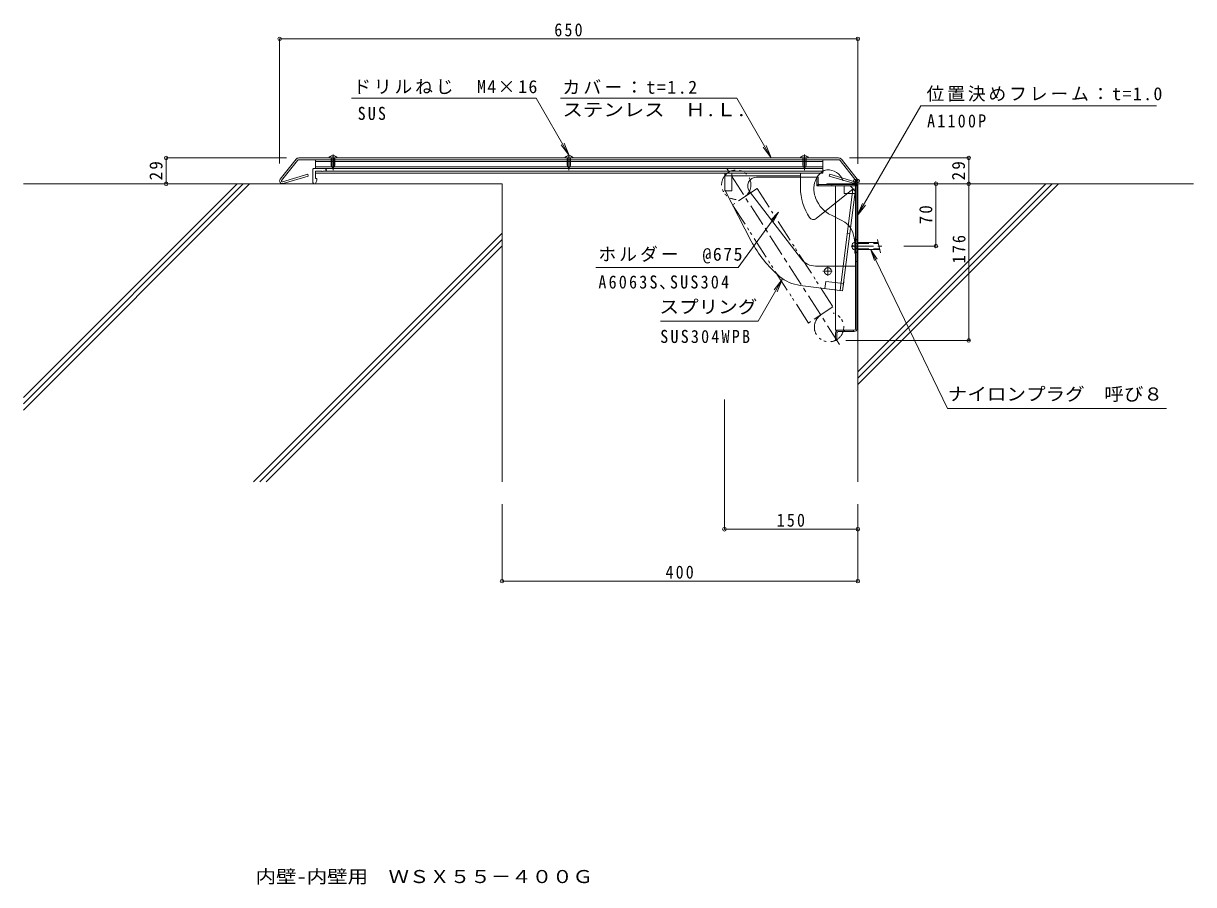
# Model space of a CAD drawing. Units: millimetres at full size, sheet at 1:5. Extents: x -631 to 684, y -677 to 291.
import ezdxf
from ezdxf.enums import TextEntityAlignment as Align

# ---------------------------------------------------------------- set-up
doc = ezdxf.new("R2010")
doc.units = ezdxf.units.MM
doc.header["$LTSCALE"] = 5
doc.header["$PDMODE"] = 32
doc.header["$PDSIZE"] = 4
for name, pattern in [('CHAIN1', [8, 5, -1, 1, -1]), ('CHAIN2', [12, 9, -1, 1, -1]), ('DASHED1', [1.8, 1.2, -0.6]), ('DASHED2', [3, 2, -1]), ('DASHED3', [4, 3, -1]), ('DOUBLE_CHAIN1', [8.8, 5, -1, 0.6, -0.6, 0.6, -1])]:
    doc.linetypes.add(name, pattern=pattern)
for name, color, linetype, lineweight in [('A-0', 2, 'Continuous', 9), ('A-1', 2, 'Continuous', 9), ('A-4', 7, 'Continuous', 9), ('A-5', 7, 'Continuous', 9), ('A-6', 6, 'Continuous', 5), ('A-D', 2, 'Continuous', 9), ('A-E', 2, 'Continuous', 9), ('A-F', 2, 'Continuous', 9)]:
    doc.layers.add(name, color=color, linetype=linetype, lineweight=lineweight)
doc.layers.add('F-5_F-5ﾚｲﾔ', color=2, linetype='Continuous')
doc.styles.add('ＭＳ ゴシック', font='')
doc.styles.get('ＭＳ ゴシック').set_extended_font_data('MS Gothic')

msp = doc.modelspace()

# ---------------------------------------------------------------- linework, layer by layer
at = {"layer": 'A-0'}
msp.add_line((306.929, 108.802), (306.929, -0.774), dxfattribs=at)
at = {"layer": 'A-1'}
for p, q in [((-302.571, 127.802), (-302.571, 137.802)), ((267.429, 135.802), (-302.571, 135.802)), ((267.429, 122.802), (267.429, 137.802)), ((-305.071, 127.802), (-292.071, 127.802)), ((267.429, 127.802), (-303.571, 127.802)), ((267.429, 129.802), (-302.571, 129.802)), ((-295.571, 124.802), (-302.571, 124.802)), ((-302.571, 116.802), (-302.571, 124.802)), ((-295.571, 124.802), (-302.571, 124.802)), ((267.429, 122.802), (-302.571, 122.802)), ((-295.473, 124.537), (-295.67, 124.763)), ((-295.571, 124.625), (-295.571, 124.802)), ((-295.281, 124.446), (-294.571, 124.802)), ((-292.071, 124.802), (-294.571, 124.802)), ((267.507, 124.802), (-294.571, 124.802)), ((-303.689, 110.802), (-304.071, 110.802)), ((-301.371, 116.802), (-302.571, 116.802)), ((-302.251, 111.873), (-301.371, 114.825)), ((-301.371, 116.802), (-301.371, 114.825))]:
    msp.add_line(p, q, dxfattribs=at)
at = {"layer": 'A-1', "color": 5, "lineweight": 5}
for p, q in [((263.929, 109.802), (305.929, 109.802)), ((305.929, 106.802), (305.929, -52.198))]:
    msp.add_line(p, q, dxfattribs=at)
at = {"layer": 'A-1', "color": 6, "lineweight": 5}
for p, q in [((304.929, 110.802), (274.929, 110.802)), ((305.929, 109.802), (305.929, 22.002))]:
    msp.add_line(p, q, dxfattribs=at)
at = {"layer": 'A-1'}
for centre, radius, start, end in [((-305.071, 127.302), 0.5, 90, 180), ((-295.371, 124.625), 0.2, 180, 296.56505), ((-292.071, 126.302), 1.5, 270, 90), ((-304.071, 112.302), 1.5, 180, 270), ((-303.689, 112.302), 1.5, 270, 343.39296)]:
    msp.add_arc(centre, radius, start, end, dxfattribs=at)
at = {"layer": 'A-4'}
for p, q in [((306.929, 273.617), (-343.071, 273.617)), ((-343.071, 273.617), (-343.071, 133.731)), ((306.929, 273.617), (306.929, 133.312)), ((-54.769, 206.888), (-262.432, 206.888)), ((170.835, 206.888), (-27.307, 206.888)), ((306.251, 74.898), (377.598, 198.475)), ((642.528, 198.475), (377.598, 198.475)), ((-17.635, 142.569), (-23.375, 156.427)), ((209.486, 139.941), (203.746, 153.799)), ((-470.597, 110.802), (-470.597, 139.802)), ((-470.597, 139.802), (-335.511, 139.802)), ((431.536, 139.802), (297.406, 139.802)), ((157.398, 119.802), (242.413, 119.802)), ((242.413, 119.802), (242.413, 122.802)), ((242.413, 119.802), (242.413, 106.412)), ((394.78, 110.802), (394.78, 40.802)), ((457.334, 110.802), (425.972, 110.802)), ((157.964, 102.326), (187.116, 46.358)), ((260, 71.664), (301.653, 104.992)), ((303.309, 99.779), (300.595, 100.258)), ((304.177, 104.703), (301.219, 105.225)), ((301.653, 104.992), (304.174, 104.675)), ((306.251, 74.898), (311.991, 88.756)), ((306.251, 74.898), (315.382, 86.799)), ((294.962, 55.44), (297.938, 55.066)), ((394.78, 40.802), (358.804, 40.802)), ((172.349, 16.589), (12.456, 16.589)), ((221.953, 3.373), (212.822, -8.527)), ((289.842, -9.349), (242.217, -3.363)), ((194.754, -43.737), (85.108, -43.737)), ((433.036, -65.198), (293.429, -65.198)), ((156.929, -277.364), (156.929, -131.597)), ((653.825, -141.748), (407.686, -141.748)), ((-93.055, -335.703), (-93.055, -249.144)), ((306.929, -335.703), (306.929, -249.144)), ((156.929, -277.364), (306.929, -277.364)), ((306.929, -335.703), (-93.055, -335.703))]:
    msp.add_line(p, q, dxfattribs=at)
at = {"layer": 'A-4', "color": 3}
for p, q in [((-323.008, 137.047), (-340.853, 114.612)), ((-321.443, 139.802), (285.301, 139.802)), ((286.866, 137.047), (304.712, 114.612)), ((-339.787, 113.031), (-311.413, 121.436)), ((-310.845, 119.518), (-311.436, 121.514)), ((165.398, 122.802), (165.398, 102.802)), ((274.703, 119.518), (275.271, 121.436)), ((303.645, 113.031), (275.271, 121.436)), ((193.025, 118.302), (260.929, 118.302)), ((260.929, 118.302), (260.929, 108.302)), ((262.679, 108.302), (260.929, 108.302)), ((277.679, 109.802), (262.679, 109.802)), ((262.679, 109.802), (262.679, 108.302)), ((277.679, 109.802), (277.679, 108.302)), ((298.429, 108.302), (277.679, 108.302)), ((304.429, 102.302), (298.429, 108.302)), ((185.089, 102.217), (243.425, 26.133)), ((304.429, 102.302), (304.429, 38.302)), ((304.429, 48.052), (305.929, 48.052)), ((305.929, 38.302), (304.429, 38.302)), ((304.429, 33.552), (305.929, 33.552)), ((259.297, 18.302), (304.429, 18.302)), ((304.429, 18.302), (304.429, 23.302)), ((269.998, -6.855), (270.996, 1.082)), ((270.996, 1.082), (290.84, -1.412)), ((291.089, 0.573), (289.842, -9.349)), ((289.842, -9.349), (274.959, -7.479))]:
    msp.add_line(p, q, dxfattribs=at)
at = {"layer": 'A-4', "linetype": 'DASHED1'}
msp.add_line((157.398, 119.802), (242.413, 119.802), dxfattribs=at)
at = {"layer": 'A-4', "color": 5, "lineweight": 5}
for p, q in [((260.929, 118.302), (260.929, 111.302)), ((262.429, 118.302), (260.929, 118.302)), ((262.429, 118.302), (262.429, 111.302)), ((304.429, 108.302), (263.929, 108.302)), ((281.929, 108.302), (281.929, -53.698)), ((291.429, 108.302), (291.429, 99.802)), ((304.429, -52.198), (304.429, 108.302)), ((304.429, 99.802), (291.429, 99.802)), ((305.929, 47.802), (304.429, 47.802)), ((305.929, 33.802), (304.429, 33.802)), ((281.929, -53.698), (302.929, -53.698)), ((281.929, -56.698), (281.929, -65.198)), ((281.929, -65.198), (283.429, -65.198)), ((283.429, -56.698), (283.429, -65.198)), ((284.929, -55.198), (302.929, -55.198))]:
    msp.add_line(p, q, dxfattribs=at)
at = {"layer": 'A-4', "color": 6, "lineweight": 5}
for p, q in [((302.929, 110.802), (271.929, 110.802)), ((271.929, 110.802), (271.929, 109.802)), ((304.929, 109.802), (274.929, 109.802)), ((305.929, 24.802), (306.929, 24.802))]:
    msp.add_line(p, q, dxfattribs=at)
at = {"layer": 'A-4', "linetype": 'CHAIN2'}
for p, q in [((273.206, 17.704), (273.206, 7.465)), ((278.194, 12.527), (267.602, 12.527))]:
    msp.add_line(p, q, dxfattribs=at)
at = {"layer": 'A-4'}
for points in [[(-54.769, 206.888), (-17.635, 142.569), (-26.766, 154.469)], [(170.835, 206.888), (209.486, 139.941), (200.355, 151.841)], [(431.536, 139.802), (431.536, 110.802), (431.536, -65.198)], [(303.629, 45.101), (303.294, 46.914), (302.684, 50.012), (301.984, 53.035), (301.14, 55.934), (300.093, 58.661), (298.788, 61.167), (297.891, 62.502), (296.122, 64.538), (292.431, 67.518), (288.139, 70.03), (283.492, 72.31), (278.737, 74.596), (274.12, 77.124), (271.603, 78.796), (269.892, 80.124), (267.169, 82.646), (264.745, 85.433), (262.639, 88.451), (260.866, 91.662), (259.443, 95.032), (258.785, 97.046), (258.384, 98.539), (257.864, 101.15), (257.577, 103.794), (257.545, 106.46), (257.788, 109.133), (258.328, 111.801), (258.785, 113.34), (259.397, 114.983), (260.739, 117.731), (262.415, 120.281), (264.399, 122.525), (266.661, 124.359), (269.173, 125.674), (270.734, 126.158), (272.25, 126.407), (274.95, 126.396), (277.675, 125.878), (280.329, 124.909)], [(280.329, 124.909), (282.814, 123.545), (285.032, 121.845), (286.159, 120.727), (286.644, 120.17), (287.414, 119.171), (288.115, 118.131), (288.762, 117.059), (289.37, 115.964), (289.953, 114.855), (290.287, 114.209)], [(194.754, -43.737), (221.953, 3.373), (216.213, -10.485)]]:
    msp.add_lwpolyline(points, dxfattribs=at)
at = {"layer": 'A-4', "color": 3}
for points in [[(157.398, 102.802), (157.398, 122.802), (167.398, 122.802)], [(305.929, 38.302), (305.929, 23.302), (304.429, 23.302)]]:
    msp.add_lwpolyline(points, dxfattribs=at)
at = {"layer": 'A-4'}
msp.add_circle((273.206, 12.527), 4, dxfattribs=at)
at = {"layer": 'A-4', "color": 3}
for centre, radius, start, end in [((-321.443, 135.802), 4, 90, 141.5), ((-321.443, 135.802), 2, 90, 141.5), ((285.301, 135.802), 4, 38.5, 90), ((285.301, 135.802), 2, 38.5, 90), ((-340.071, 113.99), 1, 141.5, 286.5), ((193.025, 108.302), 10, 90, 217.47821), ((303.929, 113.99), 1, 253.5, 38.5), ((259.297, 38.302), 20, 217.47821, 270)]:
    msp.add_arc(centre, radius, start, end, dxfattribs=at)
at = {"layer": 'A-4'}
for centre, radius, start, end in [((285.301, 135.802), 4, 38.5, 90), ((285.301, 135.802), 2, 38.5, 90), ((302.413, 106.412), 60, 180, 214.11108), ((162.398, 104.636), 5, 180, 207.51349), ((256.876, 75.568), 5, 214.11108, 308.66471), ((302.413, 106.412), 130, 207.51349, 230.04277), ((247.825, 41.258), 45, 230.04277, 262.83614)]:
    msp.add_arc(centre, radius, start, end, dxfattribs=at)
at = {"layer": 'A-4', "color": 5, "lineweight": 5}
for centre, radius, start, end in [((263.929, 111.302), 3, 180, 270), ((263.929, 111.302), 1.5, 180, 270), ((302.929, 106.802), 3, 0, 90), ((302.929, -52.198), 1.5, 270, 0), ((302.929, -52.198), 3, 270, 0), ((284.929, -56.698), 3, 90, 180), ((284.929, -56.698), 1.5, 90, 180)]:
    msp.add_arc(centre, radius, start, end, dxfattribs=at)
at = {"layer": 'A-4', "color": 6, "lineweight": 5}
for radius in [2, 1]:
    msp.add_arc((304.929, 108.802), radius, 0, 90, dxfattribs=at)
at = {"layer": 'A-4'}
for p in [(-343.071, 273.617), (306.929, 273.617), (-470.597, 139.802), (431.536, 139.802), (-470.597, 110.802), (306.929, 113.99), (394.78, 110.802), (431.536, 110.802), (394.78, 40.802), (431.536, -65.198), (156.929, -277.364), (306.929, -277.364), (-93.055, -335.703), (306.929, -335.703)]:
    msp.add_point(p, dxfattribs=at)
at = {"layer": 'A-4', "color": 3}
msp.add_point((306.945, 113.99), dxfattribs=at)
at = {"layer": 'A-5', "color": 3}
for p, q in [((-324.573, 138.292), (-342.419, 115.857)), ((288.431, 138.292), (306.277, 115.857)), ((-339.219, 111.113), (-310.845, 119.518)), ((303.077, 111.113), (274.703, 119.518))]:
    msp.add_line(p, q, dxfattribs=at)
at = {"layer": 'A-5', "linetype": 'CHAIN1'}
msp.add_line((286.368, -69.71), (159.286, 128.4), dxfattribs=at)
at = {"layer": 'A-5', "linetype": 'DOUBLE_CHAIN1'}
for q in [(166.136, 87.165), (278.838, -27.415)]:
    msp.add_line((193.63, 105.415), q, dxfattribs=at)
at = {"layer": 'A-5'}
for p, q in [((217.857, 78.928), (209.232, 69.881)), ((321.699, 36.581), (325.612, 24.709))]:
    msp.add_line(p, q, dxfattribs=at)
at = {"layer": 'A-5', "linetype": 'DOUBLE_CHAIN1'}
msp.add_lwpolyline([(278.838, -27.415), (251.344, -45.665), (166.136, 87.165)], dxfattribs=at)
at = {"layer": 'A-5'}
for points in [[(172.349, 16.589), (217.857, 78.928), (211.867, 67.957)], [(407.686, -141.748), (321.699, 36.581), (328.551, 26.126)]]:
    msp.add_lwpolyline(points, dxfattribs=at)
at = {"layer": 'A-5', "linetype": 'DOUBLE_CHAIN1'}
for centre, start, end in [((170.298, 109.721), 301.63453, 269.16991), ((274.568, -50.295), 123.57518, 74.135)]:
    msp.add_arc(centre, 16.5, start, end, dxfattribs=at)
at = {"layer": 'A-5', "color": 3}
for centre, start, end in [((-340.071, 113.99), 141.5, 286.5), ((303.929, 113.99), 253.5, 38.5)]:
    msp.add_arc(centre, 3, start, end, dxfattribs=at)
at = {"layer": 'A-6'}
for p, q in [((-93.055, 110.802), (-631.11, 110.802)), ((-631.11, -129.312), (-390.996, 110.802)), ((-631.11, -143.454), (-376.853, 110.802)), ((-631.11, -136.383), (-383.924, 110.802)), ((-93.055, 110.802), (-93.055, -224.144)), ((306.929, -224.144), (306.929, 110.802)), ((306.929, -100.43), (518.161, 110.802)), ((306.929, -107.501), (525.232, 110.802)), ((306.929, -114.572), (532.303, 110.802)), ((684.358, 110.802), (306.945, 110.802)), ((-372.388, -224.144), (-93.055, 55.189)), ((-365.317, -224.144), (-93.055, 48.118)), ((-358.246, -224.144), (-93.055, 41.047))]:
    msp.add_line(p, q, dxfattribs=at)
msp.add_point((303.929, 113.99), dxfattribs=at)
at = {"layer": 'A-D'}
for p, q in [((-303.571, 137.802), (-103.867, 137.802)), ((-285.071, 134.102), (-285.071, 133.72)), ((-99.867, 137.802), (263.298, 137.802)), ((-305.571, 127.302), (-305.571, 112.302)), ((267.429, 127.802), (254.929, 127.802))]:
    msp.add_line(p, q, dxfattribs=at)
at = {"layer": 'A-E', "color": 3}
for p, q in [((-321.443, 137.802), (-303.571, 137.802)), ((-303.571, 137.802), (285.301, 137.802))]:
    msp.add_line(p, q, dxfattribs=at)
at = {"layer": 'A-E'}
for p, q in [((-287.771, 140.09), (-287.771, 139.802)), ((-278.371, 140.09), (-287.771, 140.09)), ((-278.371, 139.802), (-287.771, 139.802)), ((-285.071, 139.802), (-285.071, 136.769)), ((-285.071, 136.769), (-285.071, 131.266)), ((-284.471, 139.802), (-284.471, 130.227)), ((-283.571, 142.281), (-283.571, 141.881)), ((-282.571, 141.881), (-283.571, 141.881)), ((-282.571, 142.281), (-282.571, 141.881)), ((-281.671, 139.802), (-281.671, 130.227)), ((-281.071, 139.802), (-281.071, 131.266)), ((-278.371, 140.09), (-278.371, 139.802)), ((-22.629, 140.09), (-22.629, 139.802)), ((-22.629, 140.09), (-13.229, 140.09)), ((-22.629, 139.802), (-13.229, 139.802)), ((-19.929, 139.802), (-19.929, 131.266)), ((-19.329, 139.802), (-19.329, 130.227)), ((-18.43, 142.281), (-18.43, 141.881)), ((-18.43, 141.881), (-17.429, 141.881)), ((-17.429, 142.281), (-17.429, 141.881)), ((-16.529, 139.802), (-16.529, 130.227)), ((-15.929, 139.802), (-15.929, 136.769)), ((-15.929, 136.769), (-15.929, 131.266)), ((-13.229, 140.09), (-13.229, 139.802)), ((242.229, 140.09), (242.229, 139.802)), ((242.229, 140.09), (251.629, 140.09)), ((242.229, 139.802), (251.629, 139.802)), ((244.929, 139.802), (244.929, 131.266)), ((245.529, 139.802), (245.529, 130.227)), ((246.429, 142.281), (246.429, 141.881)), ((246.429, 141.881), (247.429, 141.881)), ((247.429, 142.281), (247.429, 141.881)), ((248.329, 139.802), (248.329, 130.227)), ((248.929, 139.802), (248.929, 136.769)), ((248.929, 136.769), (248.929, 131.266)), ((251.629, 140.09), (251.629, 139.802)), ((-283.071, 127.802), (-285.071, 131.266)), ((-283.071, 127.802), (-281.071, 131.266)), ((-17.929, 127.802), (-19.929, 131.266)), ((-17.929, 127.802), (-15.929, 131.266)), ((246.929, 127.802), (244.929, 131.266)), ((246.929, 127.802), (248.929, 131.266))]:
    msp.add_line(p, q, dxfattribs=at)
at = {"layer": 'A-E', "linetype": 'CHAIN1'}
for p, q in [((-283.071, 143.708), (-283.071, 126.181)), ((-17.929, 143.708), (-17.929, 126.181)), ((246.929, 143.708), (246.929, 126.181))]:
    msp.add_line(p, q, dxfattribs=at)
at = {"layer": 'A-E'}
for centre, start, end in [((-283.071, 136.202), 94.70146, 140.39801), ((-283.071, 136.202), 39.60199, 85.29808), ((-17.93, 136.202), 94.70192, 140.39801), ((-17.93, 136.202), 39.60199, 85.29854), ((246.929, 136.202), 94.70192, 140.39801), ((246.929, 136.202), 39.60199, 85.29854)]:
    msp.add_arc(centre, 6.1, start, end, dxfattribs=at)
at = {"layer": 'A-F', "color": 5, "lineweight": 5}
msp.add_line((306.929, 106.802), (306.929, 25.802), dxfattribs=at)
at = {"layer": 'A-F', "color": 3}
msp.add_line((165.398, 102.802), (157.398, 102.802), dxfattribs=at)
at = {"layer": 'A-F', "color": 7}
for p, q in [((286.865, -8.975), (301.201, 105.077)), ((289.842, -9.349), (304.177, 104.703)), ((306.929, 45.802), (305.929, 45.802)), ((305.929, 35.802), (306.929, 35.802))]:
    msp.add_line(p, q, dxfattribs=at)
at = {"layer": 'A-F', "linetype": 'CHAIN1'}
msp.add_line((299.429, 40.802), (333.804, 40.802), dxfattribs=at)
at = {"layer": 'A-F'}
for p, q in [((300.129, 41.302), (301.629, 41.302)), ((301.629, 40.302), (300.129, 40.302)), ((301.629, 41.302), (301.629, 40.302)), ((303.429, 48.802), (304.429, 48.802)), ((303.429, 32.802), (303.429, 48.802)), ((306.929, 44.802), (329.715, 44.802)), ((328.879, 48.302), (332.463, 33.302)), ((303.429, 32.802), (304.429, 32.802)), ((306.929, 36.802), (331.627, 36.802))]:
    msp.add_line(p, q, dxfattribs=at)
at = {"layer": 'A-F', "linetype": 'DASHED3'}
for p, q in [((304.429, 43.802), (329.954, 43.802)), ((304.429, 37.802), (331.388, 37.802))]:
    msp.add_line(p, q, dxfattribs=at)
at = {"layer": 'A-F', "color": 5, "linetype": 'DASHED2', "lineweight": 5}
for p, q in [((291.929, -55.198), (291.929, -53.698)), ((301.929, -55.198), (301.929, -53.698))]:
    msp.add_line(p, q, dxfattribs=at)
at = {"layer": 'A-F'}
msp.add_arc((304.579, 40.802), 4.45, 104.97665, 255.02327, dxfattribs=at)

# ---------------------------------------------------------------- texts
at = {"layer": 'A-4', "color": 2, "style": 'ＭＳ ゴシック'}
for s, width, p in [('ステンレス\u3000Ｈ.Ｌ.', 1.15, (-25.19, 182.314)), ('スプリング', 1.1, (83.911, -39.163)), ('ナイロンプラグ\u3000呼び８', 1.1, (407.982, -137.174))]:
    msp.add_text(s, height=14.66, dxfattribs=dict(at, width=width)).set_placement(p, align=Align.BOTTOM_LEFT)
at = {"layer": 'A-4', "color": 2, "char_height": 14.66, "attachment_point": 7, "style": 'ＭＳ ゴシック'}
for s, insert in [('\\T1.27;\\W0.9;650', (-34.321, 276.266)), ('\\T1.16;ドリルねじ\u3000M4×16', (-260.373, 211.461)), ('\\T1.18;カバー：t=1.2', (-25.19, 211.461)), ('\\T1.16;位置決めフレーム：t=1.0', (384.185, 203.049)), ('\\T1.27;\\W0.9;SUS', (-255.376, 182.314)), ('\\T1.28;\\W0.9;A1100P', (384.743, 173.902)), ('\\T1.17;ホルダー\u3000@675', (15.256, 21.162)), ('\\T1.28;\\W0.9;A6063S､SUS304', (15.256, -7.985)), ('\\T1.28;\\W0.9;SUS304WPB', (84.792, -68.31)), ('\\T1.27;\\W0.9;150', (215.679, -274.716)), ('\\T1.27;\\W0.9;400', (90.687, -333.055))]:
    msp.add_mtext(s, dxfattribs=dict(at, insert=insert))
at = {"layer": 'A-4', "color": 2, "char_height": 14.66, "attachment_point": 7, "rotation": 90, "style": 'ＭＳ ゴシック'}
for s, insert in [('\\T1.27;\\W0.95;29', (-474.573, 114.677)), ('\\T1.27;\\W0.95;29', (427.56, 114.677)), ('\\T1.27;\\W0.95;70', (390.804, 65.177)), ('\\T1.27;\\W0.9;176', (428.06, 21.359))]:
    msp.add_mtext(s, dxfattribs=dict(at, insert=insert))
at = {"layer": 'F-5_F-5ﾚｲﾔ', "style": 'ＭＳ ゴシック', "width": 1.15}
msp.add_text('内壁-内壁用\u3000ＷＳＸ５５－４００Ｇ', height=14.66, dxfattribs=at).set_placement((-370.105, -679.346), align=Align.BOTTOM_LEFT)

doc.saveas('drawing.dxf')
